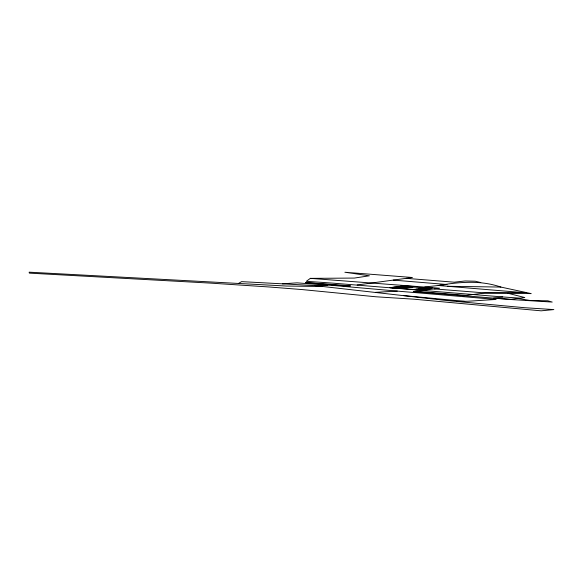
<?xml version="1.0" encoding="UTF-8"?>
<svg xmlns="http://www.w3.org/2000/svg" width="583" height="583" viewBox="0 0 583 583"><rect width="100%" height="100%" fill="white"/><g stroke="black" fill="none" stroke-linecap="round" stroke-linejoin="round"><path stroke-width="0.87" d="M357.168 284.97L412.407 277.501L344.881 272.246L369.389 275.788L354.318 278.076L310.338 278.361L306.301 281.349L318.712 282.157A250.989 18.379 2.8 0 1 333.512 283.192L503.508 297.002L520.065 298.153L524.78 297.549L507.961 293.278M238.841 283.229L241.595 281.633L314.565 285.568L446.607 300.529L524.642 307.707L553.85 309.588L541.141 310.826L413.974 299.196L375.948 296.783L301.914 289.554L269.441 287.004L211.396 283.163L29.339 273.128L29.15 272.174L286.472 286.042L322.501 286.501M404.332 287.958L400.149 288.49L390.1 287.696L406.504 285.51M390.1 287.696L394.283 287.157L405.323 288.031L409.506 287.499L398.466 286.625L404.74 285.823L414.783 286.617L408.515 287.419M397.693 288.213L400.251 287.885L394.057 287.397M409.499 286.705L406.941 287.033L400.747 286.537M422.639 290.385L439.597 288.213L310.338 278.361M502.721 296.944L493.612 298.102L511.094 299.305L517.864 298.438L530.129 300.493L547.816 300.806L552.21 302.067L509.731 299.473L413.26 291.58L415.803 291.252L466.028 295.406L462.887 295.807L485.318 292.95L526.143 292.52M424.788 287.004L447.015 284.526L393.263 280.102M282.347 283.804L297.141 282.842L327.464 285.24M375.365 292.345L397.285 291.099L496.097 299.436L467.85 301.251L456.999 301.426M314.565 285.568L329.927 285.182L397.285 291.099M447.365 286.268L500.892 287.069L531.208 293.613L485.318 292.95L434.204 288.906M500.892 287.069C480.203 279.993 459.55 281.961 438.263 285.502L522.754 292.557M406.234 278.346L454.244 282.187L465.117 280.977L475.24 281.21L480.778 282.573M402.649 286.093L412.691 286.887M400.557 286.362L410.607 287.157M423.018 288.301L429.205 288.796M418.222 288.884L422.238 289.204M416.328 289.161L422.515 289.649M392.191 287.426L402.241 288.221M404.004 295.632L464.447 301.309M305.543 282.602L348.117 286.18L350.507 285.859L328.163 284.147A235.321 17.235 2.8 0 0 311.592 283.003L305.543 282.602M403.312 286.217L391.499 287.725L419.957 289.977L431.763 288.468L403.312 286.217M428.257 287.601L413.201 289.525L417.217 289.838L432.273 287.922L428.257 287.601"/></g></svg>
